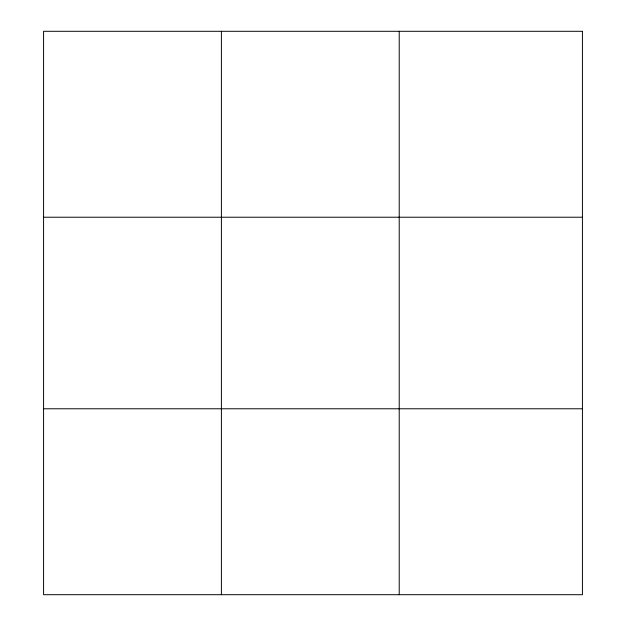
<?xml version="1.0" encoding="UTF-8"?>
<svg xmlns="http://www.w3.org/2000/svg" width="626" height="626" viewBox="0 0 626 626"><rect width="100%" height="100%" fill="white"/><g stroke="black" fill="none" stroke-linecap="round" stroke-linejoin="round"><path stroke-width="0.94" d="M221.393 594.7L221.393 31.3M399.216 594.7L399.216 31.3M43.577 217.222L582.423 217.222M43.577 408.778L582.423 408.778M582.423 31.3L582.423 594.7L43.577 594.7L43.577 31.3L582.423 31.3"/></g></svg>
